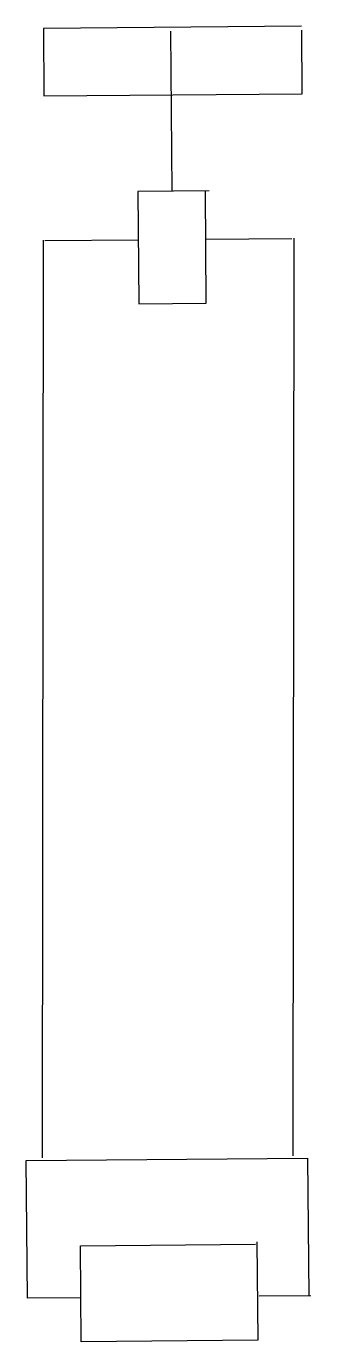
# Model space of a CAD drawing. Extents: x -4059 to -3664, y -718 to 1109.
import ezdxf

# ---------------------------------------------------------------- set-up
doc = ezdxf.new("R2010")
doc.units = 0
doc.header["$MEASUREMENT"] = 0
doc.layers.add('2D', color=7, linetype='CONTINUOUS')

msp = doc.modelspace()

# ---------------------------------------------------------------- linework, layer by layer
at = {"layer": '2D', "color": 4}
for points in [[(-3676.7, 1108.5), (-4035.5, 1105.5), (-4034.7, 1011.9), (-3675.9, 1014.9), (-3676.6, 1103.3)], [(-3858.7, 1101.8), (-3857.2, 879.8)], [(-3805.2, 880.2), (-3904.1, 879.4), (-3902.7, 723.4), (-3809.1, 724.2), (-3810.4, 880.2)], [(-4036.6, -462.3), (-4035.4, 811.5)], [(-3903.5, 811.8), (-4033.5, 810.7)], [(-3690.3, 813.6), (-3809.9, 812.6)], [(-3688.2, -459.4), (-3687, 814.4)], [(-3983.3, -656.6), (-4057.6, -657.2), (-4059.2, -466.2), (-3668.3, -462.9), (-3666.7, -653.9)], [(-3738.9, -579.1), (-3737.7, -715.5), (-3982.8, -717.6), (-3983.9, -584.4), (-3740.8, -582.3)], [(-3664.1, -653.9), (-3735.6, -654.5)]]:
    msp.add_lwpolyline(points, dxfattribs=at)

doc.saveas('drawing.dxf')
